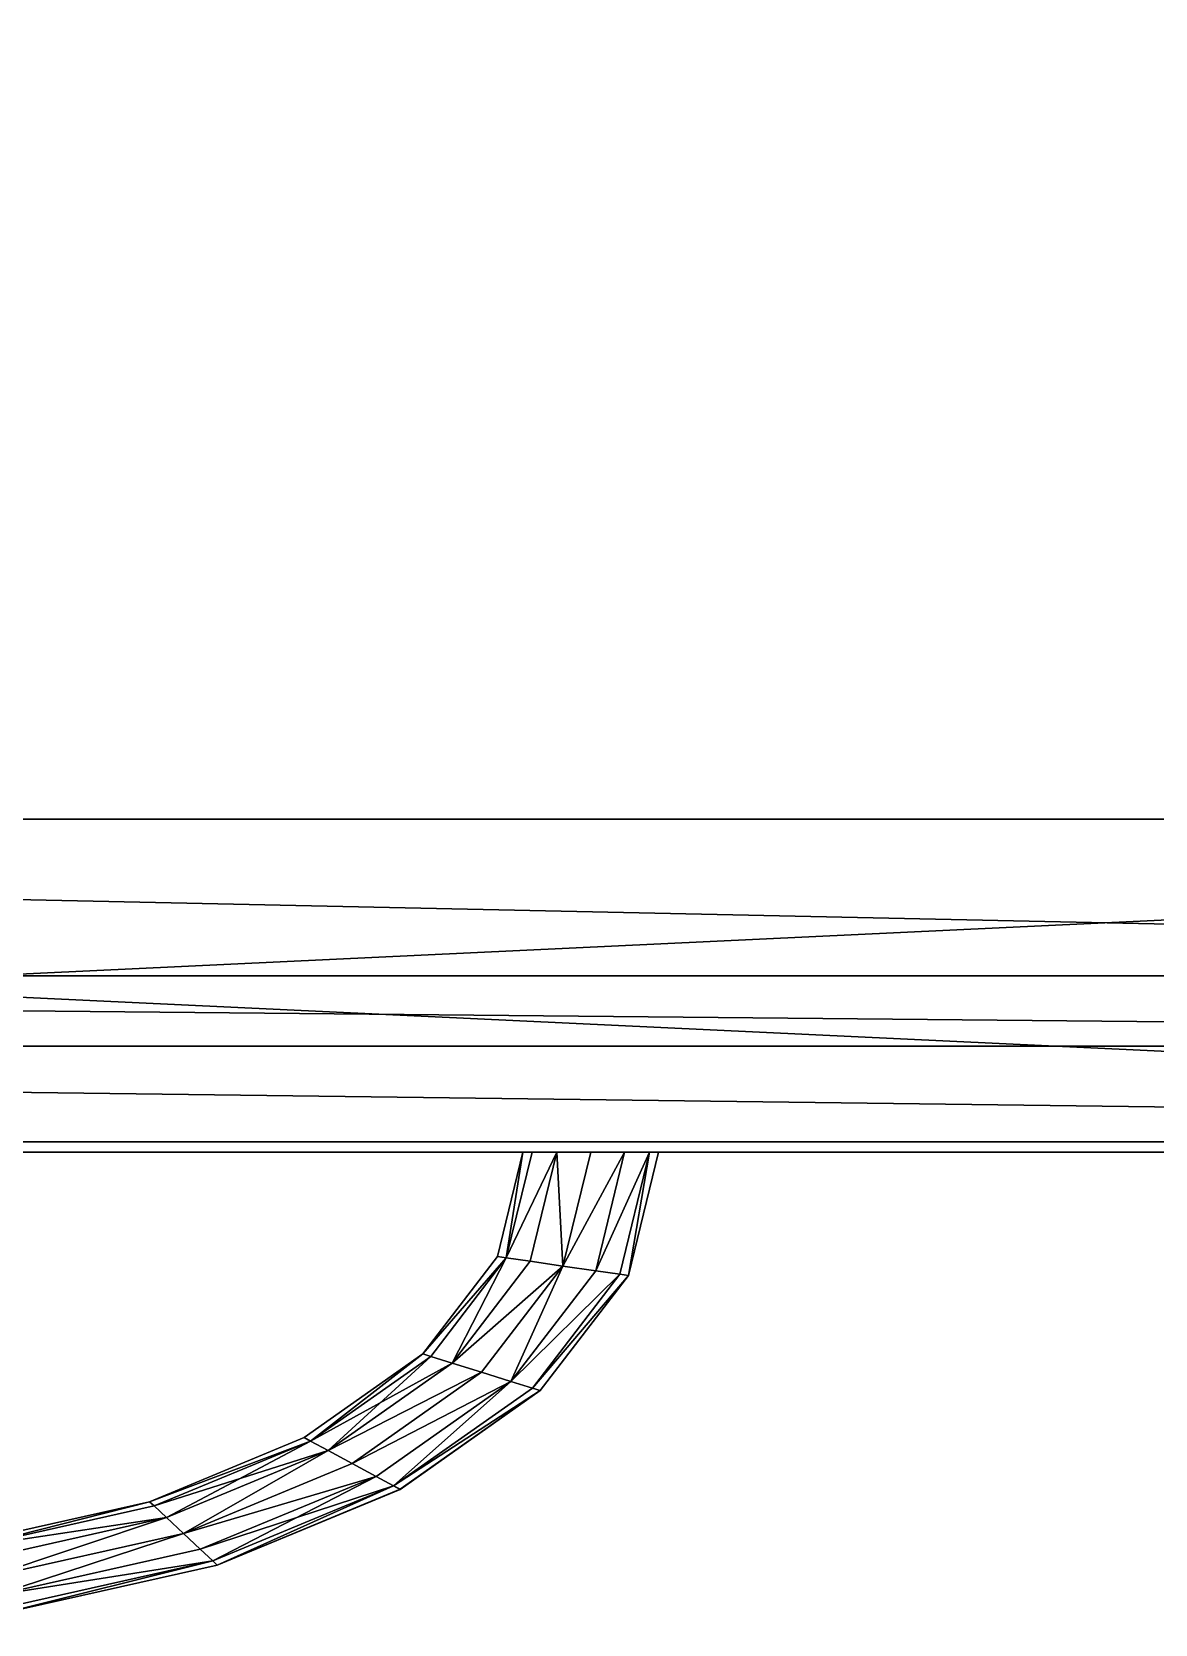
# Model space of a CAD drawing. Header units: millimetres. Extents: x -676 to 696, y -437 to 331.
# Drawn here: x 463.9 to 531.4, y -436.5 to -340.8 of the extents above; entities that cross this region are included whole.
import ezdxf

# ---------------------------------------------------------------- set-up
doc = ezdxf.new("R2010")
doc.units = ezdxf.units.MM
doc.header["$MEASUREMENT"] = 0
doc.layers.add('IKE140033-T1', color=255, linetype='Continuous')
doc.layers.add('IKE140033-T2', color=252, linetype='Continuous')

msp = doc.modelspace()

# ---------------------------------------------------------------- meshes
at = {"layer": 'IKE140033-T1'}
mesh = msp.add_polyface(dxfattribs=at)
corners = [(-229.025, 331.28, 5.582), (249.412, 331.28, 5.582), (249.412, -407.483, 5.582), (-197.962, -388.102, 1476.052), (218.349, -388.102, 1476.052), (218.349, 311.898, 1476.052), (685.533, 325.543, 26.939), (677.663, 321.305, 48.296), (677.663, -397.508, 48.296), (685.533, -401.746, 26.939), (675.194, 311.898, 1416.052), (675.194, 311.898, 1476.052), (675.194, -388.102, 1476.052), (675.194, -388.102, 1416.052), (660.194, 311.898, 365.86), (660.194, 311.898, 742.852), (660.194, -388.102, 742.852), (660.194, -388.102, 365.86), (696.188, 331.28, 5.582), (696.188, -407.483, 5.582), (236.86, -388.102, 1476.052), (660.194, -388.102, 1476.052), (660.194, 311.898, 1476.052), (236.86, 311.898, 1476.052), (660.194, 311.898, 1119.844), (660.194, 311.898, 1408.647), (660.194, -388.102, 1408.647), (660.194, -388.102, 1119.844), (660.194, 311.898, 752.164), (660.194, 311.898, 1110.532), (660.194, -388.102, 1110.532), (660.194, -388.102, 752.164), (660.194, -388.102, 358.544), (660.194, -388.102, 76.969), (660.194, 311.898, 76.969), (660.194, 311.898, 358.544), (660.194, -388.102, 69.652), (660.194, 311.898, 69.652), (660.194, 311.898, 1416.052), (660.194, -388.102, 1416.052), (236.86, -388.102, 1416.052), (236.86, -388.102, 1408.647), (660.194, -388.102, 1408.647), (218.349, -388.102, 1119.844), (236.86, -388.102, 1119.844), (218.349, -388.102, 1408.647), (218.349, -388.102, 1110.532), (236.86, -388.102, 1110.532), (218.349, -388.102, 1416.052), (675.194, -388.102, 1476.052), (675.194, 311.898, 1476.052), (675.194, 311.898, 1416.052), (675.194, -388.102, 1416.052), (660.194, -388.102, 1416.052), (696.188, -407.483, 5.582), (696.188, 331.28, 5.582), (632.323, -356.383, -23.068), (632.323, -356.383, 5.582), (696.188, -356.383, 5.582), (696.188, -356.383, -23.068), (632.323, -356.383, -23.068), (696.188, -356.383, -23.068), (696.188, -407.483, -23.068), (632.323, -407.483, -23.068), (696.188, -356.383, -23.068), (696.188, -356.383, 5.582), (696.188, -407.483, 5.582), (696.188, -407.483, -23.068), (696.188, -356.383, 5.582), (632.323, -356.383, 5.582), (632.323, -407.483, 5.582), (696.188, -407.483, 5.582), (632.323, -356.383, 5.582), (632.323, -356.383, -23.068), (632.323, -407.483, -23.068), (632.323, -407.483, 5.582)]
mesh.append_faces([[corners[k] for k in face] for face in [(0, 1, 2, 2), (3, 4, 5, 5), (6, 7, 8, 8), (8, 9, 6, 6), (10, 11, 12, 12), (12, 13, 10, 10), (14, 15, 16, 16), (16, 17, 14, 14), (1, 18, 19, 19), (19, 2, 1, 1), (20, 21, 22, 22), (22, 23, 20, 20), (24, 25, 26, 26), (26, 27, 24, 24), (28, 29, 30, 30), (30, 31, 28, 28), (32, 33, 34, 34), (34, 35, 32, 32), (29, 24, 27, 27), (27, 30, 29, 29), (31, 16, 15, 15), (15, 28, 31, 31), (33, 36, 37, 37), (37, 34, 33, 33), (35, 14, 17, 17), (17, 32, 35, 35), (25, 38, 39, 39), (39, 26, 25, 25), (40, 41, 42, 42), (4, 20, 23, 23), (23, 5, 4, 4), (43, 44, 41, 41), (41, 45, 43, 43), (46, 47, 44, 44), (44, 43, 46, 46), (45, 41, 40, 40), (40, 48, 45, 45), (22, 21, 49, 49), (49, 50, 22, 22), (51, 52, 53, 53), (7, 37, 36, 36), (36, 8, 7, 7), (9, 54, 55, 55), (55, 6, 9, 9), (56, 57, 58, 58), (58, 59, 56, 56), (60, 61, 62, 62), (62, 63, 60, 60), (64, 65, 66, 66), (66, 67, 64, 64), (68, 69, 70, 70), (70, 71, 68, 68), (72, 73, 74, 74), (74, 75, 72, 72)]])
mesh = msp.add_polyface(dxfattribs=at)
corners = [(-197.962, 311.898, 1476.052), (218.349, 311.898, 1476.052), (218.349, 311.898, 1416.052), (236.86, 311.898, 1110.532), (-216.473, 311.898, 1110.532), (218.349, 311.898, 1110.532), (677.663, 321.305, 48.296), (685.533, 325.543, 26.939), (245.697, 325.543, 26.939), (242.952, 321.305, 48.296), (236.86, 311.898, 1476.052), (660.194, 311.898, 1476.052), (660.194, 311.898, 1416.052), (236.86, 311.898, 1416.052), (660.194, 311.898, 1110.532), (660.194, 311.898, 752.164), (236.86, 311.898, 752.164), (-197.962, 311.898, 1408.647), (218.349, 311.898, 1408.647), (218.349, 311.898, 1119.844), (660.194, 311.898, 358.544), (660.194, 311.898, 76.969), (236.86, 311.898, 76.969), (236.86, 311.898, 358.544), (660.194, 311.898, 742.852), (660.194, 311.898, 365.86), (236.86, 311.898, 365.86), (236.86, 311.898, 742.852), (236.86, 311.898, 1119.844), (236.86, 311.898, 1408.647), (660.194, 311.898, 1408.647), (660.194, 311.898, 1119.844), (-197.962, 311.898, 1119.844), (660.194, 311.898, 69.652), (236.86, 311.898, 69.652), (-197.962, 311.898, 1416.052), (660.194, -388.102, 1416.052), (660.194, 311.898, 1416.052), (675.194, 311.898, 1416.052), (675.194, 311.898, 1476.052), (675.194, 311.898, 1416.052), (696.188, 331.28, 5.582), (249.412, 331.28, 5.582), (632.323, 331.28, -23.068), (632.323, 331.28, 5.582), (696.188, 331.28, 5.582), (696.188, 331.28, -23.068), (632.323, 280.18, -23.068), (696.188, 280.18, -23.068), (696.188, 280.18, 5.582), (632.323, 280.18, 5.582), (632.323, 331.28, -23.068), (696.188, 331.28, -23.068), (696.188, 280.18, -23.068), (632.323, 280.18, -23.068), (696.188, 331.28, -23.068), (696.188, 331.28, 5.582), (696.188, 280.18, 5.582), (696.188, 280.18, -23.068), (696.188, 331.28, 5.582), (632.323, 331.28, 5.582), (632.323, 280.18, 5.582), (696.188, 280.18, 5.582), (632.323, 331.28, 5.582), (632.323, 331.28, -23.068), (632.323, 280.18, -23.068), (632.323, 280.18, 5.582)]
mesh.append_faces([[corners[k] for k in face] for face in [(0, 1, 2, 2), (3, 4, 5, 5), (6, 7, 8, 8), (8, 9, 6, 6), (10, 11, 12, 12), (12, 13, 10, 10), (14, 15, 16, 16), (16, 3, 14, 14), (17, 18, 19, 19), (20, 21, 22, 22), (22, 23, 20, 20), (24, 25, 26, 26), (26, 27, 24, 24), (28, 29, 30, 30), (30, 31, 28, 28), (32, 19, 5, 5), (15, 24, 27, 27), (27, 16, 15, 15), (3, 28, 31, 31), (31, 14, 3, 3), (21, 33, 34, 34), (34, 22, 21, 21), (23, 26, 25, 25), (25, 20, 23, 23), (35, 2, 18, 18), (29, 13, 12, 12), (12, 30, 29, 29), (1, 10, 13, 13), (13, 2, 1, 1), (18, 29, 28, 28), (28, 19, 18, 18), (19, 28, 3, 3), (3, 5, 19, 19), (2, 13, 29, 29), (29, 18, 2, 2), (36, 37, 38, 38), (12, 11, 39, 39), (39, 40, 12, 12), (7, 41, 42, 42), (42, 8, 7, 7), (9, 34, 33, 33), (33, 6, 9, 9), (43, 44, 45, 45), (45, 46, 43, 43), (47, 48, 49, 49), (49, 50, 47, 47), (51, 52, 53, 53), (53, 54, 51, 51), (55, 56, 57, 57), (57, 58, 55, 55), (59, 60, 61, 61), (61, 62, 59, 59), (63, 64, 65, 65), (65, 66, 63, 63)]])
mesh = msp.add_polyface(dxfattribs=at)
corners = [(245.697, -401.746, 26.939), (242.952, -397.508, 48.296), (-222.565, -397.508, 48.296), (-225.309, -401.746, 26.939), (-197.962, -408.102, 1416.052), (218.349, -408.102, 1416.052), (218.349, -408.102, 1476.052), (-216.473, -408.102, 1110.532), (-216.473, -408.102, 752.164), (236.86, -408.102, 752.164), (236.86, -408.102, 1110.532), (218.349, -408.102, 1110.532), (-197.962, -408.102, 1110.532), (660.194, -408.102, 1476.052), (236.86, -408.102, 1476.052), (236.86, -408.102, 1416.052), (-216.473, -408.102, 358.544), (-216.473, -408.102, 76.969), (236.86, -408.102, 76.969), (236.86, -408.102, 358.544), (-216.473, -408.102, 742.852), (-216.473, -408.102, 365.86), (236.86, -408.102, 365.86), (236.86, -408.102, 742.852), (-197.962, -408.102, 1119.844), (218.349, -408.102, 1119.844), (218.349, -408.102, 1408.647), (-216.473, -388.102, 752.164), (-216.473, -388.102, 742.852), (236.86, -388.102, 742.852), (236.86, -388.102, 752.164), (-197.962, -388.102, 1110.532), (218.349, -388.102, 1110.532), (218.349, -388.102, 1119.844), (-216.473, -388.102, 76.969), (-216.473, -388.102, 69.652), (236.86, -388.102, 69.652), (236.86, -388.102, 76.969), (236.86, -388.102, 358.544), (236.86, -388.102, 365.86), (-216.473, -388.102, 365.86), (-216.473, -388.102, 358.544), (-197.962, -388.102, 1408.647), (218.349, -388.102, 1408.647), (218.349, -388.102, 1416.052), (-197.962, -388.102, 1416.052), (218.349, -388.102, 1416.052), (218.349, -408.102, 1416.052), (236.86, -388.102, 1416.052), (236.86, -408.102, 1416.052), (660.194, -408.102, 1416.052), (660.194, -388.102, 1476.052), (236.86, -388.102, 1476.052), (236.86, -408.102, 1476.052), (218.349, -388.102, 1476.052), (218.349, -408.102, 1476.052), (-197.962, -408.102, 1476.052), (-216.473, -388.102, 752.164), (236.86, -388.102, 752.164), (236.86, -408.102, 752.164), (660.194, -408.102, 752.164), (660.194, -388.102, 1110.532), (236.86, -388.102, 1110.532), (236.86, -408.102, 1110.532), (218.349, -388.102, 1110.532), (218.349, -408.102, 1110.532), (-197.962, -408.102, 1110.532), (-216.473, -388.102, 365.86), (236.86, -388.102, 365.86), (236.86, -408.102, 365.86), (660.194, -408.102, 365.86), (660.194, -388.102, 742.852), (236.86, -388.102, 742.852), (236.86, -408.102, 742.852), (-216.473, -408.102, 742.852), (660.194, -388.102, 358.544), (236.86, -388.102, 358.544), (236.86, -408.102, 358.544), (-216.473, -408.102, 358.544), (-216.473, -388.102, 76.969), (236.86, -388.102, 76.969), (236.86, -408.102, 76.969), (660.194, -408.102, 76.969), (-197.962, -388.102, 1119.844), (218.349, -388.102, 1119.844), (218.349, -408.102, 1119.844), (218.349, -388.102, 1119.844), (218.349, -388.102, 1408.647), (218.349, -408.102, 1408.647), (218.349, -408.102, 1119.844), (-197.962, -408.102, 1408.647), (218.349, -408.102, 1408.647), (218.349, -388.102, 1408.647), (236.86, -388.102, 1408.647), (236.86, -388.102, 1119.844), (236.86, -408.102, 1119.844), (236.86, -408.102, 1408.647), (-229.025, -407.483, 5.582), (249.412, -407.483, 5.582)]
mesh.append_faces([[corners[k] for k in face] for face in [(0, 1, 2, 2), (2, 3, 0, 0), (4, 5, 6, 6), (7, 8, 9, 9), (9, 10, 7, 7), (10, 11, 12, 12), (13, 14, 15, 15), (16, 17, 18, 18), (18, 19, 16, 16), (20, 21, 22, 22), (22, 23, 20, 20), (24, 25, 26, 26), (27, 28, 29, 29), (29, 30, 27, 27), (31, 32, 33, 33), (34, 35, 36, 36), (36, 37, 34, 34), (38, 39, 40, 40), (40, 41, 38, 38), (42, 43, 44, 44), (5, 15, 14, 14), (14, 6, 5, 5), (45, 46, 47, 47), (46, 48, 49, 49), (49, 47, 46, 46), (50, 49, 48, 48), (51, 52, 53, 53), (52, 54, 55, 55), (55, 53, 52, 52), (56, 55, 54, 54), (57, 58, 59, 59), (60, 59, 58, 58), (61, 62, 63, 63), (62, 64, 65, 65), (65, 63, 62, 62), (66, 65, 64, 64), (67, 68, 69, 69), (70, 69, 68, 68), (71, 72, 73, 73), (74, 73, 72, 72), (75, 76, 77, 77), (78, 77, 76, 76), (79, 80, 81, 81), (82, 81, 80, 80), (83, 84, 85, 85), (86, 87, 88, 88), (88, 89, 86, 86), (90, 91, 92, 92), (93, 94, 95, 95), (95, 96, 93, 93), (1, 36, 35, 35), (35, 2, 1, 1), (3, 97, 98, 98), (98, 0, 3, 3)]])
mesh = msp.add_polyface(dxfattribs=at)
corners = [(685.533, -401.746, 26.939), (677.663, -397.508, 48.296), (242.952, -397.508, 48.296), (245.697, -401.746, 26.939), (236.86, -408.102, 1416.052), (660.194, -408.102, 1416.052), (660.194, -408.102, 1476.052), (660.194, -408.102, 365.86), (660.194, -408.102, 742.852), (236.86, -408.102, 742.852), (236.86, -408.102, 365.86), (660.194, -408.102, 1119.844), (660.194, -408.102, 1408.647), (236.86, -408.102, 1408.647), (236.86, -408.102, 1119.844), (660.194, -408.102, 752.164), (660.194, -408.102, 1110.532), (236.86, -408.102, 1110.532), (236.86, -408.102, 752.164), (236.86, -408.102, 358.544), (236.86, -408.102, 76.969), (660.194, -408.102, 76.969), (660.194, -408.102, 358.544), (660.194, -388.102, 1110.532), (660.194, -388.102, 1119.844), (236.86, -388.102, 1119.844), (236.86, -388.102, 1110.532), (236.86, -388.102, 752.164), (236.86, -388.102, 742.852), (660.194, -388.102, 742.852), (660.194, -388.102, 752.164), (236.86, -388.102, 76.969), (236.86, -388.102, 69.652), (660.194, -388.102, 69.652), (660.194, -388.102, 76.969), (660.194, -388.102, 358.544), (660.194, -388.102, 365.86), (236.86, -388.102, 365.86), (236.86, -388.102, 358.544), (660.194, -388.102, 1408.647), (660.194, -388.102, 1416.052), (236.86, -388.102, 1416.052), (236.86, -388.102, 1416.052), (660.194, -388.102, 1416.052), (660.194, -408.102, 1416.052), (675.194, -388.102, 1416.052), (675.194, -388.102, 1476.052), (675.194, -408.102, 1476.052), (675.194, -408.102, 1416.052), (236.86, -408.102, 1476.052), (660.194, -408.102, 1476.052), (660.194, -388.102, 1476.052), (675.194, -408.102, 1476.052), (675.194, -388.102, 1476.052), (675.194, -408.102, 1416.052), (675.194, -408.102, 1476.052), (675.194, -388.102, 1416.052), (675.194, -408.102, 1416.052), (236.86, -388.102, 752.164), (660.194, -388.102, 752.164), (660.194, -408.102, 752.164), (660.194, -388.102, 752.164), (660.194, -388.102, 1110.532), (660.194, -408.102, 1110.532), (660.194, -408.102, 752.164), (236.86, -408.102, 1110.532), (660.194, -408.102, 1110.532), (660.194, -388.102, 1110.532), (236.86, -388.102, 365.86), (660.194, -388.102, 365.86), (660.194, -408.102, 365.86), (660.194, -388.102, 365.86), (660.194, -388.102, 742.852), (660.194, -408.102, 742.852), (660.194, -408.102, 365.86), (236.86, -408.102, 742.852), (660.194, -408.102, 742.852), (660.194, -388.102, 742.852), (660.194, -388.102, 76.969), (660.194, -388.102, 358.544), (660.194, -408.102, 358.544), (660.194, -408.102, 76.969), (236.86, -408.102, 358.544), (660.194, -408.102, 358.544), (660.194, -388.102, 358.544), (236.86, -388.102, 76.969), (660.194, -388.102, 76.969), (660.194, -408.102, 76.969), (660.194, -388.102, 1119.844), (660.194, -388.102, 1408.647), (660.194, -408.102, 1408.647), (660.194, -408.102, 1119.844), (660.194, -388.102, 1408.647), (236.86, -388.102, 1408.647), (236.86, -408.102, 1408.647), (660.194, -408.102, 1408.647), (236.86, -388.102, 1119.844), (660.194, -388.102, 1119.844), (660.194, -408.102, 1119.844), (236.86, -408.102, 1119.844), (249.412, -407.483, 5.582), (696.188, -407.483, 5.582), (632.323, -407.483, -23.068), (696.188, -407.483, -23.068), (696.188, -407.483, 5.582), (632.323, -407.483, 5.582)]
mesh.append_faces([[corners[k] for k in face] for face in [(0, 1, 2, 2), (2, 3, 0, 0), (4, 5, 6, 6), (7, 8, 9, 9), (9, 10, 7, 7), (11, 12, 13, 13), (13, 14, 11, 11), (15, 16, 17, 17), (17, 18, 15, 15), (19, 20, 21, 21), (21, 22, 19, 19), (23, 24, 25, 25), (25, 26, 23, 23), (27, 28, 29, 29), (29, 30, 27, 27), (31, 32, 33, 33), (33, 34, 31, 31), (35, 36, 37, 37), (37, 38, 35, 35), (39, 40, 41, 41), (42, 43, 44, 44), (45, 46, 47, 47), (47, 48, 45, 45), (49, 50, 51, 51), (51, 50, 52, 52), (52, 53, 51, 51), (6, 5, 54, 54), (54, 55, 6, 6), (44, 43, 56, 56), (56, 57, 44, 44), (58, 59, 60, 60), (61, 62, 63, 63), (63, 64, 61, 61), (65, 66, 67, 67), (68, 69, 70, 70), (71, 72, 73, 73), (73, 74, 71, 71), (75, 76, 77, 77), (78, 79, 80, 80), (80, 81, 78, 78), (82, 83, 84, 84), (85, 86, 87, 87), (88, 89, 90, 90), (90, 91, 88, 88), (92, 93, 94, 94), (94, 95, 92, 92), (96, 97, 98, 98), (98, 99, 96, 96), (1, 33, 32, 32), (32, 2, 1, 1), (3, 100, 101, 101), (101, 0, 3, 3), (102, 103, 104, 104), (104, 105, 102, 102)]])
at = {"layer": 'IKE140033-T2'}
mesh = msp.add_polyface(dxfattribs=at)
corners = [(499.766, -415.523, 218.775), (501.028, -408.102, 220.812), (499.239, -415.447, 220.812), (495.831, -414.953, 222.849), (495.462, -408.102, 222.303), (493.863, -414.668, 222.303), (492.423, -414.46, 216.738), (495.462, -408.102, 215.247), (493.863, -414.668, 215.247), (495.831, -414.953, 214.701), (499.536, -408.102, 215.247), (497.798, -415.238, 215.247), (497.798, -415.238, 215.247), (501.028, -408.102, 216.738), (499.239, -415.447, 216.738), (501.028, -408.102, 220.812), (497.798, -415.238, 222.303), (499.536, -408.102, 222.303), (495.462, -408.102, 222.303), (492.423, -414.46, 220.812), (495.831, -414.953, 214.701), (493.863, -414.668, 215.247), (499.766, -415.523, 218.775), (499.239, -415.447, 216.738), (489.174, -420.787, 215.247), (499.766, -415.523, 555.375), (501.028, -408.102, 557.412), (499.239, -415.447, 557.412), (495.831, -414.953, 559.449), (495.462, -408.102, 558.903), (493.863, -414.668, 558.903), (492.423, -414.46, 553.338), (495.462, -408.102, 551.847), (493.863, -414.668, 551.847), (495.831, -414.953, 551.301), (499.536, -408.102, 551.847), (497.798, -415.238, 551.847), (497.798, -415.238, 551.847), (501.028, -408.102, 553.338), (499.239, -415.447, 553.338), (489.174, -420.787, 558.903), (493.863, -414.668, 558.903), (489.174, -420.787, 551.847), (492.423, -414.46, 553.338), (501.028, -408.102, 557.412), (497.798, -415.238, 558.903), (499.536, -408.102, 558.903), (495.462, -408.102, 558.903), (492.423, -414.46, 557.412), (495.831, -414.953, 551.301), (493.863, -414.668, 551.847), (499.766, -415.523, 555.375), (499.239, -415.447, 553.338), (492.423, -414.46, 557.412), (489.174, -420.787, 551.847), (499.766, -415.523, 932.367), (501.028, -408.102, 934.404), (499.239, -415.447, 934.404), (495.831, -414.953, 936.441), (495.462, -408.102, 935.895), (493.863, -414.668, 935.895), (495.831, -414.953, 928.293), (499.536, -408.102, 928.838), (497.798, -415.238, 928.838), (497.798, -415.238, 928.838), (501.028, -408.102, 930.33), (499.239, -415.447, 930.33), (489.174, -420.787, 935.895), (493.863, -414.668, 935.895), (489.174, -420.787, 928.838), (492.423, -414.46, 930.33), (493.863, -414.668, 928.838), (501.028, -408.102, 934.404), (497.798, -415.238, 935.895), (499.536, -408.102, 935.895), (495.462, -408.102, 928.838), (495.831, -414.953, 928.293), (493.863, -414.668, 928.838), (499.766, -415.523, 932.367), (499.239, -415.447, 930.33), (492.423, -414.46, 934.404), (489.174, -420.787, 928.838)]
mesh.append_faces([[corners[k] for k in face] for face in [(0, 1, 2, 2), (3, 4, 5, 5), (6, 7, 8, 8), (9, 10, 11, 11), (12, 13, 14, 14), (15, 16, 2, 2), (17, 3, 16, 16), (18, 19, 5, 5), (7, 20, 21, 21), (13, 22, 23, 23), (20, 24, 8, 8), (25, 26, 27, 27), (28, 29, 30, 30), (31, 32, 33, 33), (34, 35, 36, 36), (37, 38, 39, 39), (40, 28, 41, 41), (42, 43, 33, 33), (44, 45, 27, 27), (46, 28, 45, 45), (47, 48, 30, 30), (32, 49, 50, 50), (38, 51, 52, 52), (53, 40, 30, 30), (49, 54, 33, 33), (55, 56, 57, 57), (58, 59, 60, 60), (61, 62, 63, 63), (64, 65, 66, 66), (67, 58, 68, 68), (69, 70, 71, 71), (72, 73, 57, 57), (74, 58, 73, 73), (75, 76, 77, 77), (65, 78, 79, 79), (80, 67, 60, 60), (76, 81, 71, 71)]])
mesh = msp.add_polyface(dxfattribs=at)
corners = [(492.423, -414.46, 220.812), (495.462, -408.102, 222.303), (493.971, -408.102, 220.812), (493.426, -408.102, 218.775), (491.896, -414.383, 218.775), (492.423, -414.46, 216.738), (493.426, -408.102, 218.775), (493.971, -408.102, 216.738), (495.831, -414.953, 214.701), (495.462, -408.102, 215.247), (497.5, -408.102, 214.701), (495.462, -408.102, 215.247), (493.426, -408.102, 218.775), (493.971, -408.102, 220.812), (495.462, -408.102, 222.303), (495.831, -414.953, 222.849), (497.5, -408.102, 222.849), (493.971, -408.102, 220.812), (491.896, -414.383, 218.775), (492.423, -414.46, 216.738), (495.462, -408.102, 222.303), (497.5, -408.102, 222.849), (493.971, -408.102, 216.738), (492.423, -414.46, 557.412), (495.462, -408.102, 558.903), (493.971, -408.102, 557.412), (493.426, -408.102, 555.375), (491.896, -414.383, 555.375), (492.423, -414.46, 553.338), (493.426, -408.102, 555.375), (493.971, -408.102, 553.338), (495.831, -414.953, 551.301), (495.462, -408.102, 551.847), (497.5, -408.102, 551.301), (495.462, -408.102, 551.847), (493.426, -408.102, 555.375), (493.971, -408.102, 557.412), (495.462, -408.102, 558.903), (495.831, -414.953, 559.449), (497.5, -408.102, 559.449), (493.971, -408.102, 557.412), (491.896, -414.383, 555.375), (492.423, -414.46, 553.338), (495.462, -408.102, 558.903), (497.5, -408.102, 559.449), (493.971, -408.102, 553.338), (492.423, -414.46, 934.404), (495.462, -408.102, 935.895), (493.971, -408.102, 934.404), (493.426, -408.102, 932.367), (491.896, -414.383, 932.367), (492.423, -414.46, 930.33), (493.426, -408.102, 932.367), (493.971, -408.102, 930.33), (492.423, -414.46, 930.33), (495.462, -408.102, 928.838), (493.863, -414.668, 928.838), (495.831, -414.953, 928.293), (497.5, -408.102, 928.293), (495.462, -408.102, 928.838), (493.426, -408.102, 932.367), (493.971, -408.102, 934.404), (493.863, -414.668, 935.895), (493.971, -408.102, 934.404), (491.896, -414.383, 932.367), (495.462, -408.102, 935.895), (497.5, -408.102, 936.441), (493.971, -408.102, 930.33)]
mesh.append_faces([[corners[k] for k in face] for face in [(0, 1, 2, 2), (0, 3, 4, 4), (5, 6, 7, 7), (8, 9, 10, 10), (11, 12, 13, 13), (14, 15, 16, 16), (3, 0, 17, 17), (6, 5, 18, 18), (9, 19, 7, 7), (11, 20, 21, 21), (11, 13, 20, 20), (12, 11, 22, 22), (23, 24, 25, 25), (23, 26, 27, 27), (28, 29, 30, 30), (31, 32, 33, 33), (34, 35, 36, 36), (37, 38, 39, 39), (26, 23, 40, 40), (29, 28, 41, 41), (32, 42, 30, 30), (34, 43, 44, 44), (34, 36, 43, 43), (35, 34, 45, 45), (46, 47, 48, 48), (46, 49, 50, 50), (51, 52, 53, 53), (54, 55, 56, 56), (57, 55, 58, 58), (59, 60, 61, 61), (47, 46, 62, 62), (49, 46, 63, 63), (52, 51, 64, 64), (55, 54, 53, 53), (59, 65, 66, 66), (59, 61, 65, 65), (60, 59, 67, 67)]])
mesh = msp.add_polyface(dxfattribs=at)
corners = [(497.798, -415.238, 222.303), (501.028, -408.102, 220.812), (499.536, -408.102, 222.303), (495.831, -414.953, 222.849), (499.536, -408.102, 222.303), (497.5, -408.102, 222.849), (499.766, -415.523, 218.775), (501.028, -408.102, 216.738), (501.573, -408.102, 218.775), (501.028, -408.102, 220.812), (499.766, -415.523, 218.775), (501.573, -408.102, 218.775), (499.536, -408.102, 215.247), (495.831, -414.953, 214.701), (497.5, -408.102, 214.701), (497.798, -415.238, 215.247), (495.462, -408.102, 215.247), (499.536, -408.102, 215.247), (497.5, -408.102, 214.701), (501.028, -408.102, 216.738), (501.573, -408.102, 218.775), (501.028, -408.102, 220.812), (499.536, -408.102, 222.303), (497.5, -408.102, 222.849), (497.798, -415.238, 558.903), (501.028, -408.102, 557.412), (499.536, -408.102, 558.903), (495.831, -414.953, 559.449), (499.536, -408.102, 558.903), (497.5, -408.102, 559.449), (499.766, -415.523, 555.375), (501.028, -408.102, 553.338), (501.573, -408.102, 555.375), (501.028, -408.102, 557.412), (499.766, -415.523, 555.375), (501.573, -408.102, 555.375), (499.536, -408.102, 551.847), (495.831, -414.953, 551.301), (497.5, -408.102, 551.301), (497.798, -415.238, 551.847), (495.462, -408.102, 551.847), (499.536, -408.102, 551.847), (497.5, -408.102, 551.301), (501.028, -408.102, 553.338), (501.573, -408.102, 555.375), (501.028, -408.102, 557.412), (499.536, -408.102, 558.903), (497.5, -408.102, 559.449), (497.798, -415.238, 935.895), (501.028, -408.102, 934.404), (499.536, -408.102, 935.895), (495.831, -414.953, 936.441), (499.536, -408.102, 935.895), (497.5, -408.102, 936.441), (499.766, -415.523, 932.367), (501.028, -408.102, 930.33), (501.573, -408.102, 932.367), (501.028, -408.102, 934.404), (499.766, -415.523, 932.367), (501.573, -408.102, 932.367), (495.462, -408.102, 935.895), (497.5, -408.102, 936.441), (499.536, -408.102, 928.838), (495.831, -414.953, 928.293), (497.5, -408.102, 928.293), (497.798, -415.238, 928.838), (495.462, -408.102, 928.838), (499.536, -408.102, 928.838), (497.5, -408.102, 928.293), (501.028, -408.102, 930.33), (501.573, -408.102, 932.367), (501.028, -408.102, 934.404), (499.536, -408.102, 935.895), (497.5, -408.102, 936.441)]
mesh.append_faces([[corners[k] for k in face] for face in [(0, 1, 2, 2), (3, 4, 5, 5), (6, 7, 8, 8), (9, 10, 11, 11), (12, 13, 14, 14), (7, 15, 12, 12), (16, 17, 18, 18), (16, 19, 17, 17), (16, 20, 19, 19), (16, 21, 20, 20), (16, 22, 21, 21), (16, 23, 22, 22), (24, 25, 26, 26), (27, 28, 29, 29), (30, 31, 32, 32), (33, 34, 35, 35), (36, 37, 38, 38), (31, 39, 36, 36), (40, 41, 42, 42), (40, 43, 41, 41), (40, 44, 43, 43), (40, 45, 44, 44), (40, 46, 45, 45), (40, 47, 46, 46), (48, 49, 50, 50), (51, 52, 53, 53), (54, 55, 56, 56), (57, 58, 59, 59), (60, 51, 61, 61), (62, 63, 64, 64), (55, 65, 62, 62), (66, 67, 68, 68), (66, 69, 67, 67), (66, 70, 69, 69), (66, 71, 70, 70), (66, 72, 71, 71), (66, 73, 72, 72)]])
mesh = msp.add_polyface(dxfattribs=at)
corners = [(473.013, -431.027, 222.849), (481.716, -426.042, 222.303), (471.995, -430.074, 222.303), (480.661, -425.472, 220.812), (471.249, -429.376, 220.812), (470.976, -429.12, 218.775), (480.661, -425.472, 216.738), (471.249, -429.376, 216.738), (471.249, -429.376, 216.738), (481.716, -426.042, 215.247), (471.995, -430.074, 215.247), (460.289, -431.83, 220.812), (471.249, -429.376, 220.812), (460.289, -431.83, 216.738), (470.976, -429.12, 218.775), (480.661, -425.472, 220.812), (473.013, -431.027, 214.701), (471.995, -430.074, 215.247), (470.976, -429.12, 218.775), (460.289, -431.83, 216.738), (473.013, -431.027, 559.449), (481.716, -426.042, 558.903), (471.995, -430.074, 558.903), (480.661, -425.472, 557.412), (471.249, -429.376, 557.412), (470.976, -429.12, 555.375), (480.661, -425.472, 553.338), (471.249, -429.376, 553.338), (471.249, -429.376, 553.338), (481.716, -426.042, 551.847), (471.995, -430.074, 551.847), (460.289, -431.83, 557.412), (471.249, -429.376, 557.412), (460.289, -431.83, 553.338), (470.976, -429.12, 555.375), (480.661, -425.472, 557.412), (473.013, -431.027, 551.301), (471.995, -430.074, 551.847), (470.976, -429.12, 555.375), (460.289, -431.83, 553.338), (457.884, -415.881, 1259.047), (459.529, -414.214, 1260.161), (459.529, -414.893, 1261.432), (457.884, -416.746, 1260.665), (459.529, -415.312, 1262.811), (457.884, -417.278, 1262.42), (459.529, -415.453, 1264.246), (457.884, -417.458, 1264.246), (459.529, -415.312, 1265.68), (457.884, -417.278, 1266.071), (459.529, -414.893, 1267.059), (457.884, -416.746, 1267.826), (459.529, -414.214, 1268.33), (460.752, -413.165, 1264.246), (473.013, -431.027, 936.441), (481.716, -426.042, 935.895), (471.995, -430.074, 935.895), (480.661, -425.472, 934.404), (471.249, -429.376, 934.404), (470.976, -429.12, 932.367), (480.661, -425.472, 930.33), (471.249, -429.376, 930.33), (471.249, -429.376, 930.33), (481.716, -426.042, 928.838), (471.995, -430.074, 928.838), (460.289, -431.83, 934.404), (471.249, -429.376, 934.404), (460.289, -431.83, 930.33), (470.976, -429.12, 932.367), (480.661, -425.472, 934.404), (473.013, -431.027, 928.293), (471.995, -430.074, 928.838), (470.976, -429.12, 932.367), (460.289, -431.83, 930.33)]
mesh.append_faces([[corners[k] for k in face] for face in [(0, 1, 2, 2), (2, 3, 4, 4), (5, 6, 7, 7), (8, 9, 10, 10), (11, 2, 12, 12), (13, 14, 7, 7), (15, 14, 4, 4), (9, 16, 17, 17), (18, 11, 4, 4), (10, 19, 7, 7), (20, 21, 22, 22), (22, 23, 24, 24), (25, 26, 27, 27), (28, 29, 30, 30), (31, 22, 32, 32), (33, 34, 27, 27), (35, 34, 24, 24), (29, 36, 37, 37), (38, 31, 24, 24), (30, 39, 27, 27), (40, 41, 42, 42), (43, 42, 44, 44), (45, 44, 46, 46), (47, 46, 48, 48), (49, 48, 50, 50), (51, 50, 52, 52), (44, 53, 46, 46), (54, 55, 56, 56), (56, 57, 58, 58), (59, 60, 61, 61), (62, 63, 64, 64), (65, 56, 66, 66), (67, 68, 61, 61), (69, 68, 58, 58), (63, 70, 71, 71), (72, 65, 58, 58), (64, 73, 61, 61)]])
mesh = msp.add_polyface(dxfattribs=at)
corners = [(489.174, -420.787, 222.303), (492.423, -414.46, 220.812), (487.883, -420.384, 220.812), (487.41, -420.237, 218.775), (492.423, -414.46, 220.812), (491.896, -414.383, 218.775), (487.41, -420.237, 218.775), (492.423, -414.46, 216.738), (487.883, -420.384, 216.738), (489.174, -420.787, 215.247), (493.863, -414.668, 215.247), (489.174, -420.787, 215.247), (495.831, -414.953, 214.701), (490.938, -421.338, 214.701), (480.661, -425.472, 220.812), (487.883, -420.384, 220.812), (481.716, -426.042, 215.247), (495.831, -414.953, 222.849), (490.938, -421.338, 222.849), (493.863, -414.668, 222.303), (491.896, -414.383, 218.775), (487.883, -420.384, 216.738), (481.716, -426.042, 215.247), (489.174, -420.787, 558.903), (492.423, -414.46, 557.412), (487.883, -420.384, 557.412), (487.41, -420.237, 555.375), (492.423, -414.46, 557.412), (491.896, -414.383, 555.375), (487.41, -420.237, 555.375), (492.423, -414.46, 553.338), (487.883, -420.384, 553.338), (489.174, -420.787, 551.847), (495.831, -414.953, 551.301), (490.938, -421.338, 551.301), (481.716, -426.042, 558.903), (490.938, -421.338, 559.449), (489.174, -420.787, 558.903), (480.661, -425.472, 557.412), (487.883, -420.384, 557.412), (481.716, -426.042, 551.847), (489.174, -420.787, 551.847), (495.831, -414.953, 559.449), (491.896, -414.383, 555.375), (487.883, -420.384, 553.338), (481.716, -426.042, 551.847), (489.174, -420.787, 935.895), (492.423, -414.46, 934.404), (487.883, -420.384, 934.404), (487.41, -420.237, 932.367), (492.423, -414.46, 934.404), (491.896, -414.383, 932.367), (487.41, -420.237, 932.367), (492.423, -414.46, 930.33), (487.883, -420.384, 930.33), (489.174, -420.787, 928.838), (495.831, -414.953, 928.293), (490.938, -421.338, 928.293), (481.716, -426.042, 935.895), (490.938, -421.338, 936.441), (489.174, -420.787, 935.895), (480.661, -425.472, 934.404), (487.883, -420.384, 934.404), (481.716, -426.042, 928.838), (489.174, -420.787, 928.838), (495.831, -414.953, 936.441), (491.896, -414.383, 932.367), (487.883, -420.384, 930.33), (481.716, -426.042, 928.838)]
mesh.append_faces([[corners[k] for k in face] for face in [(0, 1, 2, 2), (3, 4, 5, 5), (6, 7, 8, 8), (9, 7, 10, 10), (11, 12, 13, 13), (14, 0, 15, 15), (16, 8, 9, 9), (17, 0, 18, 18), (1, 0, 19, 19), (4, 3, 2, 2), (7, 6, 20, 20), (7, 9, 21, 21), (13, 22, 9, 9), (23, 24, 25, 25), (26, 27, 28, 28), (29, 30, 31, 31), (32, 33, 34, 34), (35, 36, 37, 37), (38, 23, 39, 39), (40, 31, 41, 41), (42, 23, 36, 36), (27, 26, 25, 25), (30, 29, 43, 43), (30, 41, 44, 44), (34, 45, 41, 41), (46, 47, 48, 48), (49, 50, 51, 51), (52, 53, 54, 54), (55, 56, 57, 57), (58, 59, 60, 60), (61, 46, 62, 62), (63, 54, 64, 64), (65, 46, 59, 59), (50, 49, 48, 48), (53, 52, 66, 66), (53, 64, 67, 67), (57, 68, 64, 64)]])
mesh = msp.add_polyface(dxfattribs=at)
corners = [(493.994, -422.291, 220.812), (499.766, -415.523, 218.775), (499.239, -415.447, 220.812), (492.703, -421.888, 222.303), (499.239, -415.447, 220.812), (497.798, -415.238, 222.303), (495.831, -414.953, 222.849), (490.938, -421.338, 222.849), (489.174, -420.787, 222.303), (495.831, -414.953, 222.849), (493.863, -414.668, 222.303), (492.703, -421.888, 215.247), (495.831, -414.953, 214.701), (497.798, -415.238, 215.247), (492.703, -421.888, 215.247), (499.239, -415.447, 216.738), (493.994, -422.291, 216.738), (493.994, -422.291, 216.738), (499.766, -415.523, 218.775), (494.466, -422.439, 218.775), (494.466, -422.439, 218.775), (497.798, -415.238, 222.303), (490.938, -421.338, 214.701), (493.994, -422.291, 557.412), (499.766, -415.523, 555.375), (499.239, -415.447, 557.412), (492.703, -421.888, 558.903), (499.239, -415.447, 557.412), (497.798, -415.238, 558.903), (495.831, -414.953, 559.449), (490.938, -421.338, 559.449), (492.703, -421.888, 551.847), (495.831, -414.953, 551.301), (497.798, -415.238, 551.847), (492.703, -421.888, 551.847), (499.239, -415.447, 553.338), (493.994, -422.291, 553.338), (493.994, -422.291, 553.338), (499.766, -415.523, 555.375), (494.466, -422.439, 555.375), (494.466, -422.439, 555.375), (497.798, -415.238, 558.903), (490.938, -421.338, 551.301), (493.994, -422.291, 934.404), (499.766, -415.523, 932.367), (499.239, -415.447, 934.404), (492.703, -421.888, 935.895), (499.239, -415.447, 934.404), (497.798, -415.238, 935.895), (495.831, -414.953, 936.441), (490.938, -421.338, 936.441), (492.703, -421.888, 928.838), (495.831, -414.953, 928.293), (497.798, -415.238, 928.838), (492.703, -421.888, 928.838), (499.239, -415.447, 930.33), (493.994, -422.291, 930.33), (493.994, -422.291, 930.33), (499.766, -415.523, 932.367), (494.466, -422.439, 932.367), (494.466, -422.439, 932.367), (497.798, -415.238, 935.895), (490.938, -421.338, 928.293)]
mesh.append_faces([[corners[k] for k in face] for face in [(0, 1, 2, 2), (3, 4, 5, 5), (3, 6, 7, 7), (8, 9, 10, 10), (11, 12, 13, 13), (14, 15, 16, 16), (17, 18, 19, 19), (1, 0, 20, 20), (4, 3, 0, 0), (6, 3, 21, 21), (12, 11, 22, 22), (15, 14, 13, 13), (18, 17, 15, 15), (23, 24, 25, 25), (26, 27, 28, 28), (26, 29, 30, 30), (31, 32, 33, 33), (34, 35, 36, 36), (37, 38, 39, 39), (24, 23, 40, 40), (27, 26, 23, 23), (29, 26, 41, 41), (32, 31, 42, 42), (35, 34, 33, 33), (38, 37, 35, 35), (43, 44, 45, 45), (46, 47, 48, 48), (46, 49, 50, 50), (51, 52, 53, 53), (54, 55, 56, 56), (57, 58, 59, 59), (44, 43, 60, 60), (47, 46, 43, 43), (49, 46, 61, 61), (52, 51, 62, 62), (55, 54, 53, 53), (58, 57, 55, 55)]])
mesh = msp.add_polyface(dxfattribs=at)
corners = [(480.661, -425.472, 220.812), (487.41, -420.237, 218.775), (480.275, -425.263, 218.775), (480.661, -425.472, 216.738), (487.41, -420.237, 218.775), (487.883, -420.384, 216.738), (481.716, -426.042, 215.247), (490.938, -421.338, 214.701), (483.156, -426.82, 214.701), (470.976, -429.12, 218.775), (480.275, -425.263, 218.775), (490.938, -421.338, 222.849), (481.716, -426.042, 222.303), (483.156, -426.82, 222.849), (489.174, -420.787, 222.303), (487.883, -420.384, 220.812), (480.275, -425.263, 218.775), (481.716, -426.042, 215.247), (480.661, -425.472, 216.738), (480.661, -425.472, 220.812), (471.995, -430.074, 222.303), (470.976, -429.12, 218.775), (471.249, -429.376, 216.738), (480.661, -425.472, 557.412), (487.41, -420.237, 555.375), (480.275, -425.263, 555.375), (480.661, -425.472, 553.338), (487.41, -420.237, 555.375), (487.883, -420.384, 553.338), (481.716, -426.042, 551.847), (490.938, -421.338, 551.301), (483.156, -426.82, 551.301), (470.976, -429.12, 555.375), (480.275, -425.263, 555.375), (490.938, -421.338, 559.449), (481.716, -426.042, 558.903), (483.156, -426.82, 559.449), (489.174, -420.787, 558.903), (487.883, -420.384, 557.412), (480.275, -425.263, 555.375), (481.716, -426.042, 551.847), (480.661, -425.472, 553.338), (480.661, -425.472, 557.412), (471.995, -430.074, 558.903), (470.976, -429.12, 555.375), (471.249, -429.376, 553.338), (480.661, -425.472, 934.404), (487.41, -420.237, 932.367), (480.275, -425.263, 932.367), (480.661, -425.472, 930.33), (487.41, -420.237, 932.367), (487.883, -420.384, 930.33), (481.716, -426.042, 928.838), (490.938, -421.338, 928.293), (483.156, -426.82, 928.293), (470.976, -429.12, 932.367), (480.275, -425.263, 932.367), (490.938, -421.338, 936.441), (481.716, -426.042, 935.895), (483.156, -426.82, 936.441), (489.174, -420.787, 935.895), (487.883, -420.384, 934.404), (480.275, -425.263, 932.367), (481.716, -426.042, 928.838), (480.661, -425.472, 930.33), (481.716, -426.042, 935.895), (473.013, -431.027, 936.441), (480.661, -425.472, 934.404), (471.995, -430.074, 935.895), (470.976, -429.12, 932.367), (471.249, -429.376, 930.33)]
mesh.append_faces([[corners[k] for k in face] for face in [(0, 1, 2, 2), (3, 4, 5, 5), (6, 7, 8, 8), (9, 0, 10, 10), (11, 12, 13, 13), (14, 0, 12, 12), (1, 0, 15, 15), (4, 3, 16, 16), (5, 17, 18, 18), (19, 20, 12, 12), (3, 21, 2, 2), (17, 22, 3, 3), (23, 24, 25, 25), (26, 27, 28, 28), (29, 30, 31, 31), (32, 23, 33, 33), (34, 35, 36, 36), (37, 23, 35, 35), (24, 23, 38, 38), (27, 26, 39, 39), (28, 40, 41, 41), (42, 43, 35, 35), (26, 44, 25, 25), (40, 45, 26, 26), (46, 47, 48, 48), (49, 50, 51, 51), (52, 53, 54, 54), (55, 46, 56, 56), (57, 58, 59, 59), (60, 46, 58, 58), (47, 46, 61, 61), (50, 49, 62, 62), (51, 63, 64, 64), (65, 66, 59, 59), (67, 68, 58, 58), (49, 69, 48, 48), (63, 70, 49, 49)]])
mesh = msp.add_polyface(dxfattribs=at)
corners = [(485.651, -428.169, 220.812), (494.466, -422.439, 218.775), (493.994, -422.291, 220.812), (492.703, -421.888, 222.303), (484.596, -427.599, 222.303), (483.156, -426.82, 222.849), (492.703, -421.888, 222.303), (490.938, -421.338, 222.849), (481.716, -426.042, 222.303), (490.938, -421.338, 222.849), (489.174, -420.787, 222.303), (483.156, -426.82, 214.701), (492.703, -421.888, 215.247), (484.596, -427.599, 215.247), (485.651, -428.169, 216.738), (493.994, -422.291, 216.738), (485.651, -428.169, 216.738), (494.466, -422.439, 218.775), (486.036, -428.378, 218.775), (486.036, -428.378, 218.775), (493.994, -422.291, 220.812), (490.938, -421.338, 214.701), (484.596, -427.599, 215.247), (485.651, -428.169, 557.412), (494.466, -422.439, 555.375), (493.994, -422.291, 557.412), (492.703, -421.888, 558.903), (484.596, -427.599, 558.903), (483.156, -426.82, 559.449), (492.703, -421.888, 558.903), (490.938, -421.338, 559.449), (483.156, -426.82, 551.301), (492.703, -421.888, 551.847), (484.596, -427.599, 551.847), (485.651, -428.169, 553.338), (493.994, -422.291, 553.338), (485.651, -428.169, 553.338), (494.466, -422.439, 555.375), (486.036, -428.377, 555.375), (486.036, -428.377, 555.375), (493.994, -422.291, 557.412), (490.938, -421.338, 551.301), (484.596, -427.599, 551.847), (485.651, -428.169, 934.404), (494.466, -422.439, 932.367), (493.994, -422.291, 934.404), (492.703, -421.888, 935.895), (484.596, -427.599, 935.895), (483.156, -426.82, 936.441), (492.703, -421.888, 935.895), (490.938, -421.338, 936.441), (483.156, -426.82, 928.293), (492.703, -421.888, 928.838), (484.596, -427.599, 928.838), (485.651, -428.169, 930.33), (493.994, -422.291, 930.33), (485.651, -428.169, 930.33), (494.466, -422.439, 932.367), (486.036, -428.377, 932.367), (486.036, -428.377, 932.367), (493.994, -422.291, 934.404), (490.938, -421.338, 928.293), (484.596, -427.599, 928.838)]
mesh.append_faces([[corners[k] for k in face] for face in [(0, 1, 2, 2), (0, 3, 4, 4), (5, 6, 7, 7), (8, 9, 10, 10), (11, 12, 13, 13), (14, 12, 15, 15), (16, 17, 18, 18), (1, 0, 19, 19), (3, 0, 20, 20), (6, 5, 4, 4), (12, 11, 21, 21), (12, 14, 22, 22), (17, 16, 15, 15), (23, 24, 25, 25), (23, 26, 27, 27), (28, 29, 30, 30), (31, 32, 33, 33), (34, 32, 35, 35), (36, 37, 38, 38), (24, 23, 39, 39), (26, 23, 40, 40), (29, 28, 27, 27), (32, 31, 41, 41), (32, 34, 42, 42), (37, 36, 35, 35), (43, 44, 45, 45), (43, 46, 47, 47), (48, 49, 50, 50), (51, 52, 53, 53), (54, 52, 55, 55), (56, 57, 58, 58), (44, 43, 59, 59), (46, 43, 60, 60), (49, 48, 47, 47), (52, 51, 61, 61), (52, 54, 62, 62), (57, 56, 55, 55)]])
mesh = msp.add_polyface(dxfattribs=at)
corners = [(475.05, -432.934, 218.775), (485.651, -428.169, 220.812), (474.777, -432.679, 220.812), (484.596, -427.599, 222.303), (474.032, -431.981, 222.303), (473.013, -431.027, 222.849), (484.596, -427.599, 222.303), (483.156, -426.82, 222.849), (473.013, -431.027, 214.701), (481.716, -426.042, 215.247), (483.156, -426.82, 214.701), (474.032, -431.981, 215.247), (485.651, -428.169, 216.738), (474.777, -432.679, 216.738), (475.05, -432.934, 218.775), (486.036, -428.378, 218.775), (486.036, -428.378, 218.775), (485.651, -428.169, 220.812), (481.716, -426.042, 222.303), (483.156, -426.82, 222.849), (484.596, -427.599, 215.247), (473.013, -431.027, 214.701), (474.777, -432.679, 216.738), (475.05, -432.934, 555.375), (485.651, -428.169, 557.412), (474.777, -432.679, 557.412), (484.596, -427.599, 558.903), (474.032, -431.981, 558.903), (473.013, -431.027, 559.449), (484.596, -427.599, 558.903), (483.156, -426.82, 559.449), (473.013, -431.027, 551.301), (481.716, -426.042, 551.847), (483.156, -426.82, 551.301), (474.032, -431.981, 551.847), (485.651, -428.169, 553.338), (474.777, -432.679, 553.338), (475.05, -432.934, 555.375), (486.036, -428.377, 555.375), (486.036, -428.377, 555.375), (485.651, -428.169, 557.412), (481.716, -426.042, 558.903), (483.156, -426.82, 559.449), (484.596, -427.599, 551.847), (473.013, -431.027, 551.301), (474.777, -432.679, 553.338), (475.05, -432.934, 932.367), (485.651, -428.169, 934.404), (474.777, -432.679, 934.404), (484.596, -427.599, 935.895), (474.032, -431.981, 935.895), (473.013, -431.027, 936.441), (484.596, -427.599, 935.895), (483.156, -426.82, 936.441), (473.013, -431.027, 928.293), (481.716, -426.042, 928.838), (483.156, -426.82, 928.293), (473.013, -431.027, 928.293), (484.596, -427.599, 928.838), (474.032, -431.981, 928.838), (474.032, -431.981, 928.838), (485.651, -428.169, 930.33), (474.777, -432.679, 930.33), (475.05, -432.934, 932.367), (486.036, -428.377, 932.367), (486.036, -428.377, 932.367), (485.651, -428.169, 934.404), (474.777, -432.679, 930.33)]
mesh.append_faces([[corners[k] for k in face] for face in [(0, 1, 2, 2), (2, 3, 4, 4), (5, 6, 7, 7), (8, 9, 10, 10), (11, 12, 13, 13), (14, 12, 15, 15), (1, 0, 16, 16), (3, 2, 17, 17), (18, 5, 19, 19), (20, 21, 10, 10), (12, 11, 20, 20), (12, 14, 22, 22), (23, 24, 25, 25), (25, 26, 27, 27), (28, 29, 30, 30), (31, 32, 33, 33), (34, 35, 36, 36), (37, 35, 38, 38), (24, 23, 39, 39), (26, 25, 40, 40), (41, 28, 42, 42), (43, 44, 33, 33), (35, 34, 43, 43), (35, 37, 45, 45), (46, 47, 48, 48), (48, 49, 50, 50), (51, 52, 53, 53), (54, 55, 56, 56), (57, 58, 59, 59), (60, 61, 62, 62), (63, 61, 64, 64), (47, 46, 65, 65), (49, 48, 66, 66), (52, 51, 50, 50), (58, 57, 56, 56), (61, 60, 58, 58), (61, 63, 67, 67)]])
mesh = msp.add_polyface(dxfattribs=at)
corners = [(473.013, -431.027, 214.701), (484.596, -427.599, 215.247), (474.032, -431.981, 215.247), (462.257, -435.799, 218.775), (474.777, -432.679, 220.812), (462.115, -435.514, 220.812), (461.729, -434.735, 222.303), (474.777, -432.679, 220.812), (474.032, -431.981, 222.303), (461.202, -433.672, 214.701), (471.995, -430.074, 215.247), (473.013, -431.027, 214.701), (461.729, -434.735, 215.247), (462.257, -435.799, 218.775), (474.777, -432.679, 216.738), (475.05, -432.934, 218.775), (484.596, -427.599, 222.303), (473.013, -431.027, 222.849), (474.032, -431.981, 222.303), (475.05, -432.934, 218.775), (473.013, -431.027, 222.849), (471.995, -430.074, 222.303), (461.202, -433.672, 222.849), (461.729, -434.735, 215.247), (462.115, -435.514, 216.738), (473.013, -431.027, 551.301), (484.596, -427.599, 551.847), (474.032, -431.981, 551.847), (462.257, -435.799, 555.375), (474.777, -432.679, 557.412), (462.115, -435.514, 557.412), (461.729, -434.735, 558.903), (474.777, -432.679, 557.412), (474.032, -431.981, 558.903), (461.202, -433.672, 551.301), (471.995, -430.074, 551.847), (473.013, -431.027, 551.301), (461.729, -434.735, 551.847), (462.257, -435.799, 555.375), (474.777, -432.679, 553.338), (475.05, -432.934, 555.375), (484.596, -427.599, 558.903), (473.013, -431.027, 559.449), (474.032, -431.981, 558.903), (475.05, -432.934, 555.375), (473.013, -431.027, 559.449), (471.995, -430.074, 558.903), (461.202, -433.672, 559.449), (461.729, -434.735, 551.847), (462.115, -435.514, 553.338), (462.257, -435.799, 932.367), (474.777, -432.679, 934.404), (462.115, -435.514, 934.404), (461.729, -434.735, 935.895), (474.777, -432.679, 934.404), (474.032, -431.981, 935.895), (461.202, -433.672, 928.293), (471.995, -430.074, 928.838), (473.013, -431.027, 928.293), (461.729, -434.735, 928.838), (474.032, -431.981, 928.838), (462.257, -435.799, 932.367), (474.777, -432.679, 930.33), (475.05, -432.934, 932.367), (475.05, -432.934, 932.367), (473.013, -431.027, 936.441), (474.032, -431.981, 935.895), (471.995, -430.074, 935.895), (461.202, -433.672, 936.441), (473.013, -431.027, 936.441), (461.729, -434.735, 928.838), (462.115, -435.514, 930.33)]
mesh.append_faces([[corners[k] for k in face] for face in [(0, 1, 2, 2), (3, 4, 5, 5), (6, 7, 8, 8), (9, 10, 11, 11), (12, 11, 2, 2), (13, 14, 15, 15), (16, 17, 18, 18), (4, 3, 19, 19), (7, 6, 5, 5), (20, 6, 18, 18), (21, 22, 17, 17), (14, 23, 2, 2), (14, 13, 24, 24), (25, 26, 27, 27), (28, 29, 30, 30), (31, 32, 33, 33), (34, 35, 36, 36), (37, 36, 27, 27), (38, 39, 40, 40), (41, 42, 43, 43), (29, 28, 44, 44), (32, 31, 30, 30), (45, 31, 43, 43), (46, 47, 42, 42), (39, 48, 27, 27), (39, 38, 49, 49), (50, 51, 52, 52), (53, 54, 55, 55), (56, 57, 58, 58), (59, 58, 60, 60), (61, 62, 63, 63), (51, 50, 64, 64), (54, 53, 52, 52), (65, 53, 66, 66), (67, 68, 69, 69), (62, 70, 60, 60), (62, 61, 71, 71)]])
mesh = msp.add_polyface(dxfattribs=at)
corners = [(461.729, -434.735, 222.303), (473.013, -431.027, 222.849), (461.202, -433.672, 222.849), (471.995, -430.074, 222.303), (460.675, -432.608, 222.303), (460.289, -431.83, 220.812), (470.976, -429.12, 218.775), (460.148, -431.545, 218.775), (460.289, -431.83, 216.738), (471.995, -430.074, 215.247), (460.675, -432.608, 215.247), (461.729, -434.735, 215.247), (474.777, -432.679, 216.738), (462.115, -435.514, 216.738), (448.527, -436.481, 220.812), (462.257, -435.799, 218.775), (462.115, -435.514, 220.812), (471.995, -430.074, 222.303), (470.976, -429.12, 218.775), (460.289, -431.83, 216.738), (460.148, -431.545, 218.775), (461.202, -433.672, 214.701), (460.675, -432.608, 215.247), (473.013, -431.027, 214.701), (461.729, -434.735, 215.247), (461.202, -433.672, 214.701), (461.729, -434.735, 222.303), (462.115, -435.514, 220.812), (462.257, -435.799, 218.775), (448.527, -436.481, 216.738), (461.729, -434.735, 558.903), (473.013, -431.027, 559.449), (461.202, -433.672, 559.449), (471.995, -430.074, 558.903), (460.675, -432.608, 558.903), (460.289, -431.83, 557.412), (470.976, -429.12, 555.375), (460.148, -431.545, 555.375), (460.289, -431.83, 553.338), (471.995, -430.074, 551.847), (460.675, -432.608, 551.847), (461.729, -434.735, 551.847), (474.777, -432.679, 553.338), (462.115, -435.514, 553.338), (448.527, -436.481, 557.412), (462.257, -435.799, 555.375), (462.115, -435.514, 557.412), (471.995, -430.074, 558.903), (470.976, -429.12, 555.375), (460.289, -431.83, 553.338), (460.148, -431.545, 555.375), (461.202, -433.672, 551.301), (460.675, -432.608, 551.847), (473.013, -431.027, 551.301), (461.729, -434.735, 551.847), (461.202, -433.672, 551.301), (461.729, -434.735, 558.903), (462.115, -435.514, 557.412), (462.257, -435.799, 555.375), (448.527, -436.481, 553.338), (461.729, -434.735, 935.895), (473.013, -431.027, 936.441), (461.202, -433.672, 936.441), (471.995, -430.074, 935.895), (460.675, -432.608, 935.895), (460.289, -431.83, 934.404), (470.976, -429.12, 932.367), (460.148, -431.545, 932.367), (460.289, -431.83, 930.33), (471.995, -430.074, 928.838), (460.675, -432.608, 928.838), (461.729, -434.735, 928.838), (474.777, -432.679, 930.33), (462.115, -435.514, 930.33), (448.527, -436.481, 934.404), (462.257, -435.799, 932.367), (462.115, -435.514, 934.404), (471.995, -430.074, 935.895), (470.976, -429.12, 932.367), (460.289, -431.83, 930.33), (460.148, -431.545, 932.367), (461.202, -433.672, 928.293), (460.675, -432.608, 928.838), (473.013, -431.027, 928.293), (461.729, -434.735, 928.838), (461.202, -433.672, 928.293), (461.729, -434.735, 935.895), (462.115, -435.514, 934.404), (462.257, -435.799, 932.367), (448.527, -436.481, 930.33)]
mesh.append_faces([[corners[k] for k in face] for face in [(0, 1, 2, 2), (2, 3, 4, 4), (5, 6, 7, 7), (8, 9, 10, 10), (11, 12, 13, 13), (14, 15, 16, 16), (17, 5, 4, 4), (18, 19, 20, 20), (9, 21, 22, 22), (23, 24, 25, 25), (26, 14, 27, 27), (28, 29, 13, 13), (30, 31, 32, 32), (32, 33, 34, 34), (35, 36, 37, 37), (38, 39, 40, 40), (41, 42, 43, 43), (44, 45, 46, 46), (47, 35, 34, 34), (48, 49, 50, 50), (39, 51, 52, 52), (53, 54, 55, 55), (56, 44, 57, 57), (58, 59, 43, 43), (60, 61, 62, 62), (62, 63, 64, 64), (65, 66, 67, 67), (68, 69, 70, 70), (71, 72, 73, 73), (74, 75, 76, 76), (77, 65, 64, 64), (78, 79, 80, 80), (69, 81, 82, 82), (83, 84, 85, 85), (86, 74, 87, 87), (88, 89, 73, 73)]])

doc.saveas('drawing.dxf')
